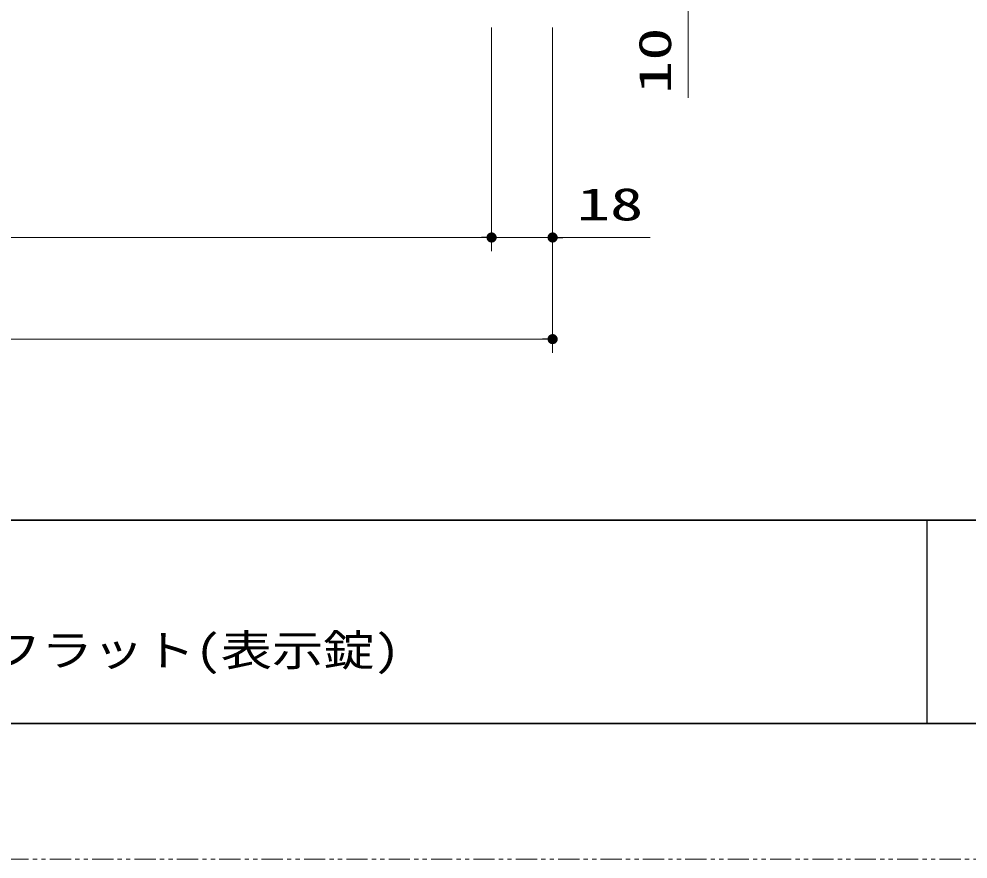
# Model space of a CAD drawing. Units: millimetres, scale not verified. Extents: x -1306 to 1306, y -607 to 607.
# Drawn here: x -540.8 to -260.8, y -594 to -346 of the extents above; entities that cross this region are included whole.
import ezdxf
from ezdxf.enums import TextEntityAlignment as Align

# ---------------------------------------------------------------- set-up
doc = ezdxf.new("R2010")
doc.units = ezdxf.units.MM
doc.header["$LTSCALE"] = 5
doc.header["$PDMODE"] = 32
doc.header["$PDSIZE"] = 2.5
doc.linetypes.add('USER1', pattern=[2.5, 1.25, -0.25, 0.25, -0.25, 0.25, -0.25])
for name, color, linetype, lineweight in [('0-5_寸法線', 3, 'Continuous', 13), ('0-6_0', 3, 'Continuous', 25), ('0-7_DEFPOINTS', 7, 'Continuous', 5), ('0-C_図面枠', 7, 'Continuous', 35), ('0-D_陰線', 4, 'USER1', 9)]:
    doc.layers.add(name, color=color, linetype=linetype, lineweight=lineweight)
doc.styles.add('ＭＳ ゴシック', font='')
doc.styles.get('ＭＳ ゴシック').set_extended_font_data('MS Gothic')

# ---------------------------------------------------------------- blocks, each defined once
blk = doc.blocks.new('_DOT')
at = {"layer": '0-6_0'}
blk.add_line((-2.5, 0), (-5, 0), dxfattribs=at)
for points in [[(0, 0), (-2.5, 0), (-2.48, 0.313)], [(0, 0), (-2.48, -0.313), (-2.5, 0)], [(0, 0), (-2.48, 0.313), (-2.421, 0.622)], [(0, 0), (-2.421, -0.622), (-2.48, -0.313)], [(0, 0), (-2.421, 0.622), (-2.324, 0.92)], [(0, 0), (-2.324, -0.92), (-2.421, -0.622)], [(0, 0), (-2.324, 0.92), (-2.191, 1.204)], [(0, 0), (-2.191, -1.204), (-2.324, -0.92)], [(0, 0), (-2.191, 1.204), (-2.023, 1.469)], [(0, 0), (-2.023, -1.469), (-2.191, -1.204)], [(0, 0), (-2.023, 1.469), (-1.822, 1.711)], [(0, 0), (-1.822, -1.711), (-2.023, -1.469)], [(0, 0), (-1.822, 1.711), (-1.594, 1.926)], [(0, 0), (-1.594, -1.926), (-1.822, -1.711)], [(0, 0), (-1.594, 1.926), (-1.34, 2.111)], [(0, 0), (-1.34, -2.111), (-1.594, -1.926)], [(0, 0), (-1.34, 2.111), (-1.064, 2.262)], [(0, 0), (-1.064, -2.262), (-1.34, -2.111)], [(0, 0), (-1.064, 2.262), (-0.773, 2.378)], [(0, 0), (-0.773, -2.378), (-1.064, -2.262)], [(0, 0), (-0.773, 2.378), (-0.468, 2.456)], [(0, 0), (-0.468, -2.456), (-0.773, -2.378)], [(0, 0), (-0.468, 2.456), (-0.157, 2.495)], [(0, 0), (-0.157, -2.495), (-0.468, -2.456)], [(0, 0), (-0.157, 2.495), (0.157, 2.495)], [(0, 0), (0.157, -2.495), (-0.157, -2.495)], [(0, 0), (0.157, 2.495), (0.468, 2.456)], [(0, 0), (0.468, 2.456), (0.773, 2.378)], [(0, 0), (0.773, 2.378), (1.064, 2.262)], [(0, 0), (1.064, 2.262), (1.34, 2.111)], [(0, 0), (1.34, 2.111), (1.594, 1.926)], [(0, 0), (1.594, 1.926), (1.822, 1.711)], [(0, 0), (1.822, 1.711), (2.023, 1.469)], [(0, 0), (2.023, 1.469), (2.191, 1.204)], [(0, 0), (2.191, 1.204), (2.324, 0.92)], [(0, 0), (2.324, 0.92), (2.421, 0.622)], [(0, 0), (2.421, 0.622), (2.48, 0.313)], [(0, 0), (2.48, 0.313), (2.5, 0)], [(0, 0), (0.468, -2.456), (0.157, -2.495)], [(0, 0), (0.773, -2.378), (0.468, -2.456)], [(0, 0), (1.064, -2.262), (0.773, -2.378)], [(0, 0), (1.34, -2.111), (1.064, -2.262)], [(0, 0), (1.594, -1.926), (1.34, -2.111)], [(0, 0), (1.822, -1.711), (1.594, -1.926)], [(0, 0), (2.023, -1.469), (1.822, -1.711)], [(0, 0), (2.191, -1.204), (2.023, -1.469)], [(0, 0), (2.324, -0.92), (2.191, -1.204)], [(0, 0), (2.421, -0.622), (2.324, -0.92)], [(0, 0), (2.48, -0.313), (2.421, -0.622)], [(0, 0), (2.5, 0), (2.48, -0.313)]]:
    blk.add_solid(points, dxfattribs=at)

msp = doc.modelspace()

# ---------------------------------------------------------------- linework, layer by layer
at = {"layer": '0-5_寸法線'}
for p, q in [((-343.365, -343.538), (-343.365, -369.3)), ((-401.365, -348.538), (-401.365, -414.538)), ((-401.365, -348.538), (-401.365, -414.538)), ((-383.365, -348.538), (-383.365, -414.538)), ((-383.365, -348.538), (-383.365, -444.538)), ((-1044.788, -410.538), (-404.365, -410.538)), ((-404.365, -410.538), (-407.365, -410.538)), ((-401.365, -410.538), (-383.365, -410.538)), ((-380.365, -410.538), (-354.603, -410.538)), ((-1058.788, -440.538), (-386.365, -440.538))]:
    msp.add_line(p, q, dxfattribs=at)
at = {"layer": '0-6_0', "color": 7}
msp.add_line((-272.964, -494), (-272.964, -554), dxfattribs=at)
at = {"layer": '0-7_DEFPOINTS'}
for p in [(-401.365, -410.538), (-383.365, -410.538), (-383.365, -440.538)]:
    msp.add_point(p, dxfattribs=at)
at = {"layer": '0-C_図面枠'}
msp.add_line((-1252.964, -494), (347.036, -494), dxfattribs=at)
msp.add_lwpolyline([(-1252.964, -554), (347.036, -554), (347.036, 554), (-1252.964, 554)], close=True, dxfattribs=at)
at = {"layer": '0-D_陰線'}
msp.add_line((387.036, -594), (-1292.964, -594), dxfattribs=at)

# ---------------------------------------------------------------- block references
at = {"layer": '0-5_寸法線', "xscale": 0.6, "yscale": 0.6}
for p in [(-401.365, -410.538), (-401.365, -410.538), (-383.365, -440.538)]:
    msp.add_blockref('_DOT', p, dxfattribs=at)
at = {"layer": '0-5_寸法線', "xscale": 0.6, "yscale": 0.6, "rotation": 180}
msp.add_blockref('_DOT', (-383.365, -410.538), dxfattribs=at)

# ---------------------------------------------------------------- texts
at = {"layer": '0-5_寸法線', "style": 'ＭＳ ゴシック', "width": 1.5}
msp.add_text('10', height=9.604, rotation=90, dxfattribs=at).set_placement((-345.515, -368.157), align=Align.BOTTOM_LEFT)
msp.add_text('18', height=9.604, dxfattribs=at).set_placement((-376.222, -408.388), align=Align.BOTTOM_LEFT)
at = {"layer": '0-C_図面枠', "style": 'ＭＳ ゴシック', "width": 1.2}
msp.add_text('CFP H2100・2400 W1450・1645・1745 片引き戸 フラット(表示錠)', height=9.236, dxfattribs=at).set_placement((-873.76, -539.776), align=Align.BOTTOM_LEFT)

doc.saveas('drawing.dxf')
